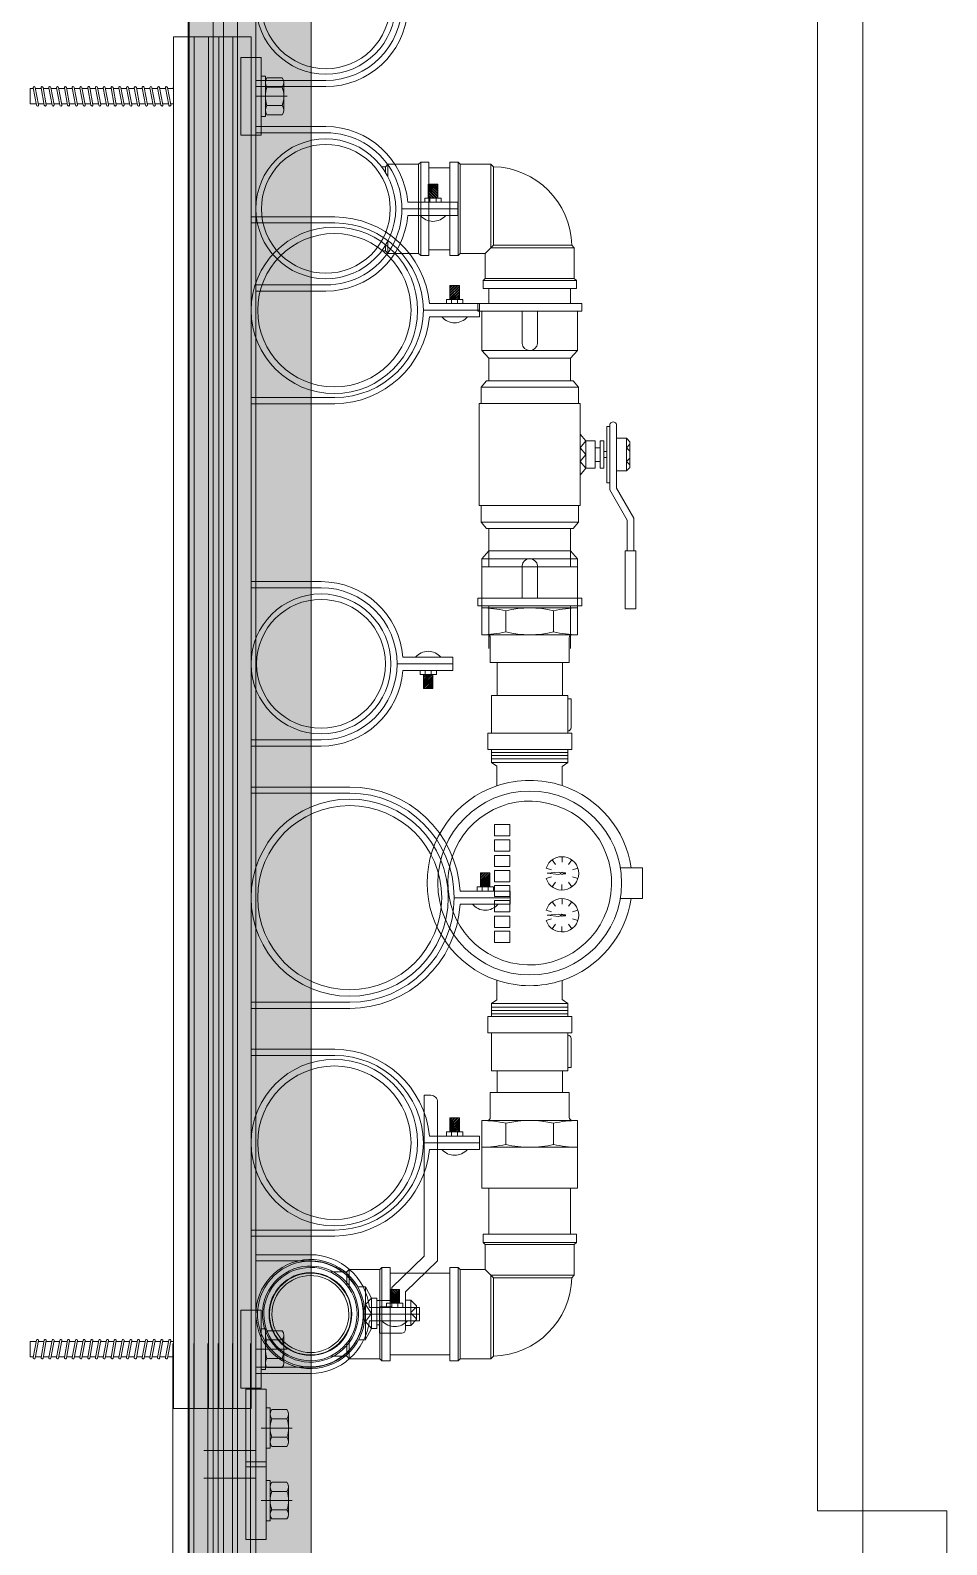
# Model space of a CAD drawing. Extents: x -14.2 to 52.3, y 3.7 to 90.9.
# Drawn here: x 11.665 to 12.113, y 18.769 to 19.509 of the extents above; entities that cross this region are included whole.
import ezdxf

# ---------------------------------------------------------------- set-up
doc = ezdxf.new("R2010")
doc.units = 0
doc.layers.add('limpo_PINI-PSG-PE-0102-LAZ-R00$0$0-8', color=7, linetype='Continuous', lineweight=5, true_color=0x999999)
for name, color, linetype, lineweight in [('limpo_PINI-PSG-PE-0102-LAZ-R00$0$A-WALL', 1, 'Continuous', 5), ('limpo_PINI-PSG-PE-0102-LAZ-R00$0$ARQ', 235, 'Continuous', 5), ('limpo_PINI-PSG-PE-0102-LAZ-R00$0$FIXAÇÃO', 235, 'Continuous', 5), ('limpo_PINI-PSG-PE-0102-LAZ-R00$0$PNIN-HID-PL-0009-LAZ-R00_dwg', 8, 'Continuous', 5), ('limpo_PINI-PSG-PE-0102-LAZ-R00$0$S-BEAM', 12, 'Continuous', 5)]:
    doc.layers.add(name, color=color, linetype=linetype, lineweight=lineweight)
doc.layers.add('limpo_PINI-PSG-PE-0102-LAZ-R00$0$XR_ARQT', color=7, linetype='Continuous')
doc.layers.add('XR_ARQT', color=7, linetype='Continuous')

# ---------------------------------------------------------------- blocks, each defined once
blk = doc.blocks.new('limpo_PINI-PSG-PE-0102-LAZ-R00$0$LAZ GERAL - PNE_dwg-25011385-009 - PRE - PAV_ LAZER - GERAL')
at = {"layer": 'limpo_PINI-PSG-PE-0102-LAZ-R00$0$0-8'}
for p, q in [((-9.87277, -6.02936), (-9.87277, -5.21997)), ((-9.8678, -6.02936), (-9.8678, -5.21997)), ((-9.86086, -6.02936), (-9.86086, -5.21997)), ((-9.81774, -5.346), (-9.85194, -5.346)), ((-9.81774, -5.349), (-9.85194, -5.349)), ((-9.81774, -5.3686), (-9.85194, -5.3686)), ((-9.81774, -5.3716), (-9.85194, -5.3716)), ((-9.78854, -5.3882), (-9.79044, -5.3882)), ((-9.76734, -5.3888), (-9.75701, -5.3888)), ((-9.75301, -5.4316), (-9.75301, -5.386)), ((-9.75201, -5.4306), (-9.75201, -5.387)), ((-9.76762, -5.40353), (-9.76762, -5.39671)), ((-9.76303, -5.40166), (-9.76762, -5.39706)), ((-9.76303, -5.40034), (-9.76666, -5.39671)), ((-9.76303, -5.3999), (-9.76622, -5.39671)), ((-9.76303, -5.39902), (-9.76534, -5.39671)), ((-9.76303, -5.39858), (-9.7649, -5.39671)), ((-9.76303, -5.3977), (-9.76402, -5.39671)), ((-9.76303, -5.39726), (-9.76358, -5.39671)), ((-9.76303, -5.40254), (-9.76762, -5.39794)), ((-9.76303, -5.40298), (-9.76762, -5.39838)), ((-9.76336, -5.40353), (-9.76762, -5.39926)), ((-9.76468, -5.40353), (-9.76762, -5.40058)), ((-9.76512, -5.40353), (-9.76762, -5.40102)), ((-9.766, -5.40353), (-9.76762, -5.4019)), ((-9.76644, -5.40353), (-9.76762, -5.40234)), ((-9.76732, -5.40353), (-9.76762, -5.40322)), ((-9.76681, -5.40556), (-9.76681, -5.40353)), ((-9.78054, -5.4088), (-9.75322, -5.4088)), ((-9.77155, -5.41204), (-9.7591, -5.41204)), ((-9.78734, -5.4306), (-9.78855, -5.42939)), ((-9.76734, -5.4288), (-9.75701, -5.4288)), ((-9.69621, -5.4428), (-9.69621, -5.4278)), ((-9.81774, -5.446), (-9.85194, -5.446)), ((-9.81774, -5.449), (-9.85194, -5.449)), ((-9.73801, -5.4478), (-9.73801, -5.45501)), ((-9.69801, -5.4478), (-9.69801, -5.45501)), ((-9.72178, -5.45877), (-9.72178, -5.47461)), ((-9.71424, -5.45877), (-9.71424, -5.47461)), ((-9.6934, -5.53844), (-9.6934, -5.51947)), ((-9.67555, -5.52096), (-9.67073, -5.52096)), ((-9.68597, -5.52562), (-9.6836, -5.52562)), ((-9.68174, -5.52749), (-9.68025, -5.52749)), ((-9.68174, -5.53041), (-9.68025, -5.53041)), ((-9.68597, -5.53228), (-9.6836, -5.53228)), ((-9.73801, -5.5839), (-9.73801, -5.56773)), ((-9.69801, -5.5839), (-9.69801, -5.56773)), ((-9.72178, -5.59914), (-9.72178, -5.5833)), ((-9.71424, -5.59914), (-9.71424, -5.5833)), ((-9.73801, -5.60289), (-9.73801, -5.62367)), ((-9.69801, -5.60289), (-9.69801, -5.62367)), ((-9.7297, -5.61565), (-9.7297, -5.60528)), ((-9.70632, -5.61565), (-9.70632, -5.60528)), ((-9.73401, -5.63063), (-9.73401, -5.64665)), ((-9.70201, -5.63063), (-9.70201, -5.64665)), ((-9.69934, -5.67453), (-9.73668, -5.67453)), ((-9.69934, -5.67611), (-9.73668, -5.67611)), ((-9.69934, -5.67769), (-9.73668, -5.67769)), ((-9.73668, -5.67948), (-9.69934, -5.67948)), ((-9.70701, -5.72706), (-9.70541, -5.72928)), ((-9.70222, -5.72551), (-9.70222, -5.72825)), ((-9.69743, -5.72708), (-9.69904, -5.72929)), ((-9.70999, -5.73618), (-9.70739, -5.73533)), ((-9.70998, -5.73114), (-9.70738, -5.73198)), ((-9.70703, -5.74026), (-9.70542, -5.73804)), ((-9.70065, -5.73345), (-9.70178, -5.73345)), ((-9.70065, -5.73387), (-9.70178, -5.73387)), ((-9.69744, -5.74027), (-9.69905, -5.73805)), ((-9.69448, -5.73619), (-9.69708, -5.73535)), ((-9.69447, -5.73116), (-9.69707, -5.732)), ((-9.70224, -5.74182), (-9.70224, -5.73908)), ((-9.70998, -5.75165), (-9.70738, -5.7525)), ((-9.70701, -5.74758), (-9.70541, -5.74979)), ((-9.70222, -5.74603), (-9.70222, -5.74876)), ((-9.69743, -5.74759), (-9.69904, -5.7498)), ((-9.69447, -5.75167), (-9.69707, -5.75251)), ((-9.70999, -5.75669), (-9.70739, -5.75585)), ((-9.70703, -5.76077), (-9.70542, -5.75856)), ((-9.70224, -5.76233), (-9.70224, -5.7596)), ((-9.70065, -5.75397), (-9.70178, -5.75397)), ((-9.70065, -5.75438), (-9.70178, -5.75438)), ((-9.69744, -5.76078), (-9.69905, -5.75857)), ((-9.69448, -5.75671), (-9.69708, -5.75586)), ((-9.69934, -5.79734), (-9.73668, -5.79734)), ((-9.69934, -5.79913), (-9.73668, -5.79913)), ((-9.69934, -5.80071), (-9.73668, -5.80071)), ((-9.69934, -5.80229), (-9.73668, -5.80229)), ((-9.73401, -5.84089), (-9.73401, -5.83017)), ((-9.70201, -5.84089), (-9.70201, -5.83017)), ((-9.7297, -5.85586), (-9.7297, -5.86624)), ((-9.70632, -5.85586), (-9.70632, -5.86624)), ((-9.73801, -5.88762), (-9.73801, -5.91015)), ((-9.69801, -5.88762), (-9.69801, -5.91015)), ((-9.69621, -5.91515), (-9.69621, -5.93015)), ((-9.82527, -5.92013), (-9.85194, -5.92013)), ((-9.82527, -5.92313), (-9.85194, -5.92313)), ((-9.80749, -5.92856), (-9.80749, -5.93489)), ((-9.79127, -5.97095), (-9.79127, -5.92735)), ((-9.79027, -5.97195), (-9.79027, -5.92635)), ((-9.78627, -5.92915), (-9.75701, -5.92915)), ((-9.75301, -5.92635), (-9.75301, -5.97195)), ((-9.75201, -5.92735), (-9.75201, -5.97095)), ((-9.80222, -5.93575), (-9.79838, -5.93575)), ((-9.78175, -5.94201), (-9.78634, -5.93741)), ((-9.78175, -5.94069), (-9.78537, -5.93706)), ((-9.78175, -5.94025), (-9.78493, -5.93706)), ((-9.78175, -5.93937), (-9.78405, -5.93706)), ((-9.78175, -5.93893), (-9.78361, -5.93706)), ((-9.78175, -5.93805), (-9.78273, -5.93706)), ((-9.78175, -5.93761), (-9.78229, -5.93706)), ((-9.79274, -5.95621), (-9.79274, -5.94131)), ((-9.79274, -5.94256), (-9.78542, -5.94256)), ((-9.78175, -5.94289), (-9.78634, -5.93829)), ((-9.78175, -5.94333), (-9.78634, -5.93873)), ((-9.78208, -5.94388), (-9.78634, -5.93961)), ((-9.7834, -5.94388), (-9.78634, -5.94093)), ((-9.78384, -5.94388), (-9.78634, -5.94137)), ((-9.78472, -5.94388), (-9.78634, -5.94225)), ((-9.78516, -5.94388), (-9.78634, -5.94269)), ((-9.78604, -5.94388), (-9.78634, -5.94357)), ((-9.78552, -5.94591), (-9.78552, -5.94388)), ((-9.77622, -5.94232), (-9.77622, -5.95466)), ((-9.79926, -5.94915), (-9.77194, -5.94915)), ((-9.79027, -5.95239), (-9.77782, -5.95239)), ((-9.77622, -5.94838), (-9.77341, -5.94557)), ((-9.77622, -5.94863), (-9.77341, -5.95144)), ((-9.79274, -5.95446), (-9.79149, -5.95446)), ((-9.80749, -5.96974), (-9.80749, -5.96341)), ((-9.80178, -5.96177), (-9.79838, -5.96177)), ((-9.78627, -5.96915), (-9.75701, -5.96915)), ((-9.82527, -5.97517), (-9.85194, -5.97517)), ((-9.82527, -5.97817), (-9.85194, -5.97817)), ((-9.87277, -6.82523), (-9.87277, -6.01584)), ((-9.8678, -6.82523), (-9.8678, -6.01584)), ((-9.86086, -6.82523), (-9.86086, -6.01584))]:
    blk.add_line(p, q, dxfattribs=at)
at = {"layer": 'limpo_PINI-PSG-PE-0102-LAZ-R00$0$0-8', "flags": 128}
for points in [[(-9.87745, -5.21997), (-9.85194, -5.21997), (-9.85194, -6.02936), (-9.87746, -6.02936)], [(-9.78734, -5.387), (-9.78855, -5.38821), (-9.78855, -5.39097)], [(-9.77134, -5.4316), (-9.77234, -5.4306), (-9.77234, -5.387), (-9.78734, -5.387), (-9.78734, -5.39313)], [(-9.77134, -5.386), (-9.76734, -5.386), (-9.76734, -5.4316), (-9.77134, -5.4316), (-9.77134, -5.386), (-9.77234, -5.387)], [(-9.7358, -5.42659), (-9.69743, -5.42659), (-9.69621, -5.4278), (-9.73701, -5.4278), (-9.73701, -5.387), (-9.75201, -5.387), (-9.75301, -5.386), (-9.75701, -5.386), (-9.75701, -5.4316), (-9.75301, -5.4316), (-9.75201, -5.4306), (-9.73981, -5.4306), (-9.73981, -5.4428), (-9.74081, -5.4438), (-9.74081, -5.4478), (-9.69521, -5.4478), (-9.69521, -5.4438)], [(-9.73701, -5.387), (-9.7358, -5.38821), (-9.7358, -5.42659), (-9.73981, -5.4306)], [(-9.76303, -5.40122), (-9.76754, -5.39671), (-9.76303, -5.39671), (-9.76303, -5.40353)], [(-9.76134, -5.40556), (-9.76134, -5.40353), (-9.76932, -5.40353), (-9.76932, -5.40556)], [(-9.76385, -5.40556), (-9.7638, -5.40353), (-9.76762, -5.3997)], [(-9.77767, -5.41204), (-9.75322, -5.41204), (-9.75322, -5.40556), (-9.77767, -5.40556)], [(-9.79044, -5.4294), (-9.78855, -5.42939), (-9.78855, -5.42663)], [(-9.77234, -5.4306), (-9.78734, -5.4306), (-9.78734, -5.42447)], [(-9.74081, -5.4438), (-9.69521, -5.4438), (-9.69621, -5.4428), (-9.73981, -5.4428)], [(-9.69801, -5.49281), (-9.69801, -5.48183), (-9.69458, -5.47808), (-9.69458, -5.45877), (-9.69256, -5.45877), (-9.69256, -5.45501), (-9.71801, -5.45501), (-9.74347, -5.45501), (-9.74347, -5.45877), (-9.74145, -5.45877), (-9.74145, -5.47808), (-9.73801, -5.48183), (-9.73801, -5.49281), (-9.71801, -5.49281), (-9.69801, -5.49281)], [(-9.74145, -5.45877), (-9.71801, -5.45877), (-9.69458, -5.45877)], [(-9.74145, -5.47808), (-9.71801, -5.47808), (-9.69458, -5.47808)], [(-9.73801, -5.48183), (-9.71801, -5.48183), (-9.69801, -5.48183)], [(-9.69421, -5.49592), (-9.69421, -5.50401), (-9.74182, -5.50401), (-9.74182, -5.49592), (-9.73921, -5.49281), (-9.69682, -5.49281), (-9.69421, -5.49592), (-9.74182, -5.49592)], [(-9.74182, -5.55389), (-9.74279, -5.55389), (-9.74279, -5.50401), (-9.74182, -5.50401)], [(-9.69421, -5.50401), (-9.6934, -5.50401), (-9.6934, -5.55389), (-9.69421, -5.55389)], [(-9.67913, -5.51517), (-9.68025, -5.51517), (-9.68025, -5.52895), (-9.68025, -5.54273), (-9.67913, -5.54273)], [(-9.67041, -5.57599), (-9.67041, -5.56095), (-9.67889, -5.54625), (-9.67889, -5.51466)], [(-9.66706, -5.57599), (-9.66706, -5.56005), (-9.67555, -5.54535), (-9.67555, -5.51466)], [(-9.6934, -5.51898), (-9.69061, -5.5223), (-9.68597, -5.5223), (-9.68597, -5.5356), (-9.69061, -5.5356), (-9.6934, -5.53893)], [(-9.67555, -5.53695), (-9.67073, -5.53695), (-9.66906, -5.53527), (-9.66906, -5.52264), (-9.67073, -5.52096), (-9.67073, -5.52895), (-9.67073, -5.53695)], [(-9.66906, -5.52391), (-9.67073, -5.52559), (-9.66906, -5.52727)], [(-9.66906, -5.53063), (-9.67073, -5.53231), (-9.66906, -5.53399)], [(-9.74182, -5.56198), (-9.74182, -5.55389), (-9.69421, -5.55389), (-9.69421, -5.56198), (-9.74182, -5.56198), (-9.73921, -5.56509), (-9.69682, -5.56509), (-9.69421, -5.56198)], [(-9.74145, -5.57983), (-9.71801, -5.57983), (-9.69458, -5.57983)], [(-9.73801, -5.57607), (-9.71801, -5.57607), (-9.69801, -5.57607)], [(-9.69464, -5.61703), (-9.69464, -5.6039), (-9.69464, -5.5839), (-9.74139, -5.5839), (-9.74139, -5.6039), (-9.69464, -5.6039)], [(-9.74145, -5.59914), (-9.71801, -5.59914), (-9.69458, -5.59914)], [(-9.74139, -5.6039), (-9.74139, -5.61703), (-9.73831, -5.61703)], [(-9.73931, -5.61703), (-9.69464, -5.61703), (-9.69721, -5.61703)], [(-9.73731, -5.61853), (-9.73731, -5.63063), (-9.69871, -5.63063), (-9.69871, -5.61853)], [(-9.73671, -5.66516), (-9.73671, -5.64665), (-9.69931, -5.64665), (-9.69931, -5.66516)], [(-9.69771, -5.66245), (-9.69771, -5.64831), (-9.69931, -5.64831), (-9.69931, -5.66405)], [(-9.73411, -5.69087), (-9.73411, -5.68131), (-9.73668, -5.67948), (-9.73668, -5.67316), (-9.69934, -5.67316), (-9.69934, -5.67948), (-9.70211, -5.68145), (-9.70211, -5.6908)], [(-9.7278, -5.71533), (-9.73522, -5.71533), (-9.73522, -5.70986), (-9.7278, -5.70986), (-9.7278, -5.71533)], [(-9.70268, -5.73387), (-9.70319, -5.73387), (-9.70382, -5.73429), (-9.70943, -5.73361), (-9.70376, -5.73304), (-9.70316, -5.73345), (-9.70268, -5.73345)], [(-9.67369, -5.73092), (-9.6628, -5.73092), (-9.6628, -5.7459), (-9.67369, -5.7459)], [(-9.7278, -5.76007), (-9.73522, -5.76007), (-9.73522, -5.7546), (-9.7278, -5.7546), (-9.7278, -5.76007)], [(-9.70268, -5.75397), (-9.70316, -5.75397), (-9.70376, -5.75355), (-9.70943, -5.75412), (-9.70382, -5.7548), (-9.70319, -5.75438), (-9.70268, -5.75438)], [(-9.70211, -5.78602), (-9.70211, -5.79538), (-9.69934, -5.79734), (-9.69934, -5.80366), (-9.73668, -5.80366), (-9.73668, -5.79734), (-9.73411, -5.79552), (-9.73411, -5.78595)], [(-9.73858, -5.80366), (-9.69744, -5.80366), (-9.69744, -5.81166), (-9.73858, -5.81166), (-9.73858, -5.80366)], [(-9.73671, -5.81166), (-9.73671, -5.83017), (-9.69931, -5.83017), (-9.69931, -5.81166)], [(-9.69771, -5.81437), (-9.69771, -5.82852), (-9.69931, -5.82852), (-9.69931, -5.81277)], [(-9.73731, -5.85298), (-9.73731, -5.84089), (-9.69871, -5.84089), (-9.69871, -5.85298)], [(-9.78054, -5.95847), (-9.79149, -5.95847), (-9.79149, -5.94562), (-9.78542, -5.94562), (-9.78542, -5.93611), (-9.76967, -5.92081), (-9.76967, -5.84219), (-9.76638, -5.84219)], [(-9.7631, -5.84548), (-9.7631, -5.92304), (-9.77883, -5.93832), (-9.77883, -5.95675)], [(-9.69464, -5.85448), (-9.69464, -5.86762), (-9.69464, -5.88762), (-9.74139, -5.88762), (-9.74139, -5.86762), (-9.69464, -5.86762)], [(-9.74139, -5.86762), (-9.74139, -5.85448), (-9.73831, -5.85448)], [(-9.73931, -5.85448), (-9.69464, -5.85448), (-9.69721, -5.85448)], [(-9.7358, -5.93136), (-9.69743, -5.93136), (-9.69621, -5.93015), (-9.73701, -5.93015), (-9.73701, -5.97095), (-9.75201, -5.97095), (-9.75301, -5.97195), (-9.75701, -5.97195), (-9.75701, -5.92635), (-9.75301, -5.92635), (-9.75201, -5.92735), (-9.73981, -5.92735), (-9.73981, -5.91515), (-9.74081, -5.91415), (-9.74081, -5.91015), (-9.69521, -5.91015), (-9.69521, -5.91415)], [(-9.74081, -5.91415), (-9.69521, -5.91415), (-9.69621, -5.91515), (-9.73981, -5.91515)], [(-9.8155, -5.92855), (-9.80747, -5.92855), (-9.80627, -5.92735)], [(-9.80627, -5.97095), (-9.79127, -5.97095), (-9.79027, -5.97195), (-9.78627, -5.97195), (-9.78627, -5.92635), (-9.79027, -5.92635), (-9.79127, -5.92735), (-9.80627, -5.92735), (-9.80627, -5.93655)], [(-9.73701, -5.97095), (-9.7358, -5.96974), (-9.7358, -5.93136), (-9.73981, -5.92735)], [(-9.78175, -5.94157), (-9.78625, -5.93706), (-9.78634, -5.94388)], [(-9.78175, -5.94388), (-9.78175, -5.93706), (-9.78634, -5.93706)], [(-9.78005, -5.94591), (-9.78005, -5.94388), (-9.78804, -5.94388), (-9.78804, -5.94591)], [(-9.78257, -5.94591), (-9.78252, -5.94388), (-9.78634, -5.94005)], [(-9.77883, -5.95466), (-9.77622, -5.95466), (-9.77341, -5.95185), (-9.77341, -5.94513), (-9.77622, -5.94232), (-9.77883, -5.94232)], [(-9.79644, -5.95239), (-9.77194, -5.95239), (-9.77194, -5.94591), (-9.79644, -5.94591)], [(-9.8155, -5.96975), (-9.80747, -5.96975), (-9.80627, -5.97095), (-9.80627, -5.96175)], [(-9.84694, -6.01477), (-9.84496, -6.01477), (-9.84496, -5.99497), (-9.84694, -5.99497), (-9.84694, -6.01477), (-9.84496, -6.01477), (-9.84496, -5.99497), (-9.84694, -5.99497), (-9.84694, -6.01477)], [(-9.87746, -6.01584), (-9.85194, -6.01584), (-9.85194, -6.82523), (-9.87746, -6.82523)], [(-9.84694, -6.03043), (-9.84496, -6.03043), (-9.84496, -6.05023), (-9.84694, -6.05023), (-9.84694, -6.03043), (-9.84496, -6.03043), (-9.84496, -6.05023), (-9.84694, -6.05023), (-9.84694, -6.03043)]]:
    blk.add_lwpolyline(points, dxfattribs=at)
for points in [[(-9.69061, -5.52895), (-9.6934, -5.53228), (-9.69061, -5.5356), (-9.69061, -5.5223), (-9.6934, -5.52563)], [(-9.68174, -5.52895), (-9.68174, -5.52226), (-9.6836, -5.52226), (-9.6836, -5.52895), (-9.6836, -5.53564), (-9.68174, -5.53564)], [(-9.69801, -5.56509), (-9.69801, -5.57607), (-9.69458, -5.57983), (-9.69458, -5.59914), (-9.69256, -5.59914), (-9.69256, -5.60289), (-9.71801, -5.60289), (-9.74347, -5.60289), (-9.74347, -5.59914), (-9.74145, -5.59914), (-9.74145, -5.57983), (-9.73801, -5.57607), (-9.73801, -5.56509), (-9.71801, -5.56509)], [(-9.66613, -5.60434), (-9.67135, -5.60434), (-9.67135, -5.57599), (-9.66613, -5.57599)], [(-9.73858, -5.67316), (-9.69744, -5.67316), (-9.69744, -5.66516), (-9.73858, -5.66516)], [(-9.7278, -5.72275), (-9.73522, -5.72275), (-9.73522, -5.71728), (-9.7278, -5.71728)], [(-9.7278, -5.73037), (-9.73522, -5.73037), (-9.73522, -5.7249), (-9.7278, -5.7249)], [(-9.7278, -5.7378), (-9.73522, -5.7378), (-9.73522, -5.73233), (-9.7278, -5.73233)], [(-9.7278, -5.74503), (-9.73522, -5.74503), (-9.73522, -5.73956), (-9.7278, -5.73956)], [(-9.7278, -5.75245), (-9.73522, -5.75245), (-9.73522, -5.74698), (-9.7278, -5.74698)], [(-9.7278, -5.76749), (-9.73522, -5.76749), (-9.73522, -5.76202), (-9.7278, -5.76202)], [(-9.79533, -5.94131), (-9.79838, -5.93579), (-9.79838, -5.96162), (-9.79533, -5.95621), (-9.79838, -5.95283), (-9.79533, -5.9489), (-9.79838, -5.94442), (-9.79533, -5.94131), (-9.79274, -5.94131), (-9.79274, -5.95621), (-9.79533, -5.95621)], [(-9.84694, -6.02387), (-9.85694, -6.02387), (-9.85694, -5.98587), (-9.84694, -5.98587)], [(-9.84419, -5.99587), (-9.83673, -5.99587)], [(-9.84419, -6.00037), (-9.83673, -6.00037)], [(-9.83596, -5.99812), (-9.83596, -6.01162)], [(-9.83424, -6.00487), (-9.84931, -6.00487)], [(-9.84419, -6.00937), (-9.83673, -6.00937)], [(-9.84419, -6.01387), (-9.83673, -6.01387)], [(-9.84694, -6.02133), (-9.85694, -6.02133), (-9.85694, -6.05933), (-9.84694, -6.05933)], [(-9.84419, -6.03133), (-9.83673, -6.03133)], [(-9.83596, -6.04708), (-9.83596, -6.03358)], [(-9.83424, -6.04033), (-9.84931, -6.04033)], [(-9.84419, -6.03583), (-9.83673, -6.03583)], [(-9.84419, -6.04483), (-9.83673, -6.04483)], [(-9.84419, -6.04933), (-9.83673, -6.04933)]]:
    blk.add_lwpolyline(points, close=True, dxfattribs=at)
at = {"layer": 'limpo_PINI-PSG-PE-0102-LAZ-R00$0$0-8'}
blk.add_circle((-9.71801, -5.73841), 0.04495, dxfattribs=at)
for centre, radius, start, end in [((-9.71801, -5.58361), 0.00378, 90, 175.25038), ((-9.8413, -6.04708), 0.00366, 142.12114, 217.8789), ((-9.8413, -6.04708), 0.00366, 142.12114, 217.8789)]:
    blk.add_arc(centre, radius, start, end, dxfattribs=at)
for centre, major_axis, ratio, start_param, end_param in [((-9.81774, -5.3088), (-0.01424, 0.03437), 1, 2.748893, 5.890485), ((-9.81774, -5.3088), (0.0402, 0), 1, 4.712389, 6.202434), ((-9.81774, -5.4088), (-0.00804, 0.03939), 1, 4.591886, 6.081931), ((-9.81774, -5.4088), (0.0372, 0), 1, 4.712389, 7.853982), ((-9.73681, -5.4276), (0.03823, 0.00954), 1, 6.064218, 7.583586), ((-9.81774, -5.4088), (0.0402, 0), 1, 4.712389, 6.202434), ((-9.76533, -5.40678), (-0.00739, 0.00343), 1, 1.13619, 2.874608), ((-9.71801, -5.4743), (0.00045, 0.00375), 0.999999, 1.773122, 3.261022), ((-9.71801, -5.4743), (-0.00145, 0.00349), 0.999999, 2.748895, 4.236795), ((-9.67722, -5.51466), (0.00167, 0), 0.999998, 0, 3.141593), ((-9.71801, -5.58361), (-0.00192, 0.00326), 0.999999, 4.26244, 5.75034), ((-9.74243, -5.66293), (-0.01655, 0.05668), 1, 5.781813, 5.981466), ((-9.71801, -5.65408), (0.03392, 0.03699), 1, 0.507005, 0.977078), ((-9.69359, -5.66293), (-0.05475, 0.02211), 1, 5.113932, 5.313584), ((-9.74243, -5.558), (-0.05758, 0.01306), 1, 1.81147, 2.011122), ((-9.73881, -5.61853), (0.00079, 0.00128), 0.999998, 5.265962, 6.836759), ((-9.71801, -5.56684), (-0.03108, 0.0394), 1, 2.238675, 2.708748), ((-9.69359, -5.558), (-0.05565, 0.01972), 1, 1.69395, 1.893603), ((-9.69721, -5.61853), (-0.00106, 0.00106), 0.999998, 5.497787, 7.068583), ((-9.69931, -5.66245), (-0.00061, 0.00148), 0.999997, 2.748894, 4.31969), ((-9.71801, -5.73841), (-0.04079, 0.02925), 1, 5.661042, 8.149578), ((-9.71801, -5.73841), (-0.01152, 0.04885), 1, 5.729314, 6.378193), ((-9.71801, -5.73841), (-0.00376, 0.05005), 1, 4.787286, 5.885938), ((-9.70223, -5.73367), (0.00805, 0.00127), 1, 3.298114, 8.952981), ((-9.70065, -5.73366), (0, 0.000208), 0.999989, 3.141593, 6.283191), ((-9.70223, -5.75418), (-0.00426, 0.00695), 1, 1.334615, 6.989481), ((-9.71801, -5.73841), (0.01919, 0.04638), 1, 3.856341, 4.954993), ((-9.70065, -5.75418), (-0.000048, 0.000203), 0.999988, 2.909771, 6.051353), ((-9.71801, -5.73841), (0.04079, 0.02925), 1, 3.763731, 4.41261), ((-9.69931, -5.81437), (-0.00153, 0.00046), 0.999997, 3.435595, 5.006391), ((-9.76638, -5.84548), (-0.00324, 0.00053), 0.999999, 3.302465, 4.873262), ((-9.74243, -5.91352), (0.0586, 0.00725), 1, 1.230299, 1.429952), ((-9.73881, -5.85298), (0.00106, 0.00106), 0.999998, 3.926987, 5.497783), ((-9.71801, -5.90467), (0.01718, 0.04716), 1, 0.114309, 0.584382), ((-9.69359, -5.91352), (0.02211, 0.05475), 1, 0.401544, 0.601197), ((-9.69721, -5.85298), (-0.00128, 0.00079), 0.999998, 0.553576, 2.124372), ((-9.74243, -5.80858), (-0.02832, 0.05181), 1, 2.659042, 2.858694), ((-9.71801, -5.81743), (0.01379, 0.04825), 1, 3.184951, 3.655024), ((-9.69359, -5.80858), (-0.01655, 0.05668), 1, 2.64022, 2.839873), ((-9.82527, -5.94915), (-0.02857, 0.00508), 1, 3.42941, 4.88822), ((-9.82527, -5.94915), (0, 0.02602), 1, 3.141593, 6.283185), ((-9.73681, -5.93035), (0.03881, 0.00681), 1, 4.564372, 6.08374), ((-9.82527, -5.94915), (-0.00841, 0.02777), 1, 2.847591, 4.306401), ((-9.78405, -5.94713), (0.00034, 0.00814), 1, 2.314292, 4.05271), ((-9.78054, -5.95675), (0.00171, 0), 0.999998, 4.712389, 6.283185), ((-9.8413, -5.99812), (-0.00161, 0.00329), 1, 0.454844, 1.777066), ((-9.8413, -5.99812), (-0.00161, 0.00329), 1, 0.454844, 1.777066), ((-9.83963, -5.99812), (0.00243, 0.00275), 1, 4.774536, 6.096758), ((-9.83963, -5.99812), (0.00243, 0.00275), 1, 4.774536, 6.096758), ((-9.83146, -6.00487), (0.01317, 0.00298), 1, 2.578973, 3.258647), ((-9.83146, -6.00487), (0.01317, 0.00298), 1, 2.578973, 3.258647), ((-9.84946, -6.00487), (-0.00298, 0.01317), 1, 4.149771, 4.829445), ((-9.84946, -6.00487), (-0.00298, 0.01317), 1, 4.149771, 4.829445), ((-9.8413, -6.01162), (-0.00161, 0.00329), 0.999999, 0.454843, 1.777065), ((-9.8413, -6.01162), (-0.00161, 0.00329), 0.999999, 0.454843, 1.777065), ((-9.83963, -6.01162), (-0.00232, 0.00283), 0.999999, 3.36461, 4.686832), ((-9.83963, -6.01162), (-0.00232, 0.00283), 0.999999, 3.36461, 4.686832), ((-9.8413, -6.03358), (-0.00081, 0.00357), 0.999999, 0.68667, 2.008892), ((-9.8413, -6.03358), (-0.00081, 0.00357), 0.999999, 0.68667, 2.008892), ((-9.83963, -6.03358), (0.00283, 0.00232), 0.999999, 4.935409, 6.257631), ((-9.83963, -6.03358), (0.00283, 0.00232), 0.999999, 4.935409, 6.257631), ((-9.83146, -6.04033), (-0.01065, 0.00829), 1, 0.321479, 1.001153), ((-9.83146, -6.04033), (-0.01065, 0.00829), 1, 0.321479, 1.001153), ((-9.84946, -6.04033), (-0.00084, 0.01347), 1, 4.310647, 4.990321), ((-9.84946, -6.04033), (-0.00084, 0.01347), 1, 4.310647, 4.990321), ((-9.83963, -6.04708), (-0.00023, 0.00366), 0.999999, 3.989134, 5.311357), ((-9.83963, -6.04708), (-0.00023, 0.00366), 0.999999, 3.989134, 5.311357)]:
    blk.add_ellipse(centre, major_axis=major_axis, ratio=ratio, start_param=start_param, end_param=end_param, dxfattribs=at)
for centre, major_axis, ratio in [((-9.81774, -5.3088), (-0.0291, 0.01205), 1), ((-9.81774, -5.3088), (0.0342, 0), 1), ((-9.81774, -5.4088), (0.02227, 0.02227), 1), ((-9.81774, -5.4088), (0, 0.0342), 1), ((-9.71801, -5.73841), (0.0092, 0.03896), 1), ((-9.70223, -5.73367), (0, 0.000497), 0.999998), ((-9.70223, -5.75418), (0.000291, 0.000403), 0.999993), ((-9.82527, -5.94915), (-0.00613, 0.02595), 1), ((-9.82527, -5.94915), (-0.00414, 0.02554), 1), ((-9.82527, -5.94915), (-0.01906, 0.01373), 1), ((-9.82527, -5.94915), (-0.02106, 0.00873), 1), ((-9.82527, -5.94915), (-0.01946, 0.0046), 1), ((-9.82527, -5.94915), (-0.01737, 0.00719), 1), ((-9.82527, -5.94915), (0, 0.02023), 1)]:
    blk.add_ellipse(centre, major_axis=major_axis, ratio=ratio, dxfattribs=at)
blk = doc.blocks.new('limpo_PINI-PSG-PE-0102-LAZ-R00$0$PINI-EST-PE-1101-TQR-R20_rvt-1-5PPE_008_LAZER__P_A_0_09_')
at = {"layer": 'limpo_PINI-PSG-PE-0102-LAZ-R00$0$S-BEAM'}
blk.add_hatch(color=50, dxfattribs=at).paths.add_polyline_path([(3399.99, -6490.4), (3399.99, -4455), (3339.99, -4455), (3339.99, -6490.4), (3354.99, -6490.4)])
at = {"layer": 'limpo_PINI-PSG-PE-0102-LAZ-R00$0$S-BEAM', "color": 55, "lineweight": 18}
blk.add_line((3399.99, -6490.4), (3399.99, -4455), dxfattribs=at)
blk = doc.blocks.new('limpo_PINI-PSG-PE-0102-LAZ-R00$0$PNIN-HID-PL-0009-LAZ-R00_dwg-3604853-5PPE_008_LAZER__P_A_0_09_')
at = {"color": 9, "lineweight": 5}
for centre, radius in [((21446.28, 13597.73), 40.71), ((21446.28, 13597.73), 37.5), ((21439.75, 13424.86), 34.2), ((21439.75, 13424.86), 31.5), ((21453.77, 13310.55), 48.21), ((21453.77, 13310.55), 45), ((21446.28, 13190.76), 40.71), ((21446.28, 13190.76), 37.5)]:
    blk.add_circle(centre, radius, dxfattribs=at)
at = {"layer": 'limpo_PINI-PSG-PE-0102-LAZ-R00$0$ARQ', "color": 9, "flags": 128}
blk.add_lwpolyline([(21682.57, 13927.11), (21704.73, 13927.11), (21704.73, 13010.85), (21682.57, 13010.85)], close=True, dxfattribs=at)
blk.add_lwpolyline([(21704.73, 12195.17), (21367.23, 12195.17), (21367.23, 12164.87), (21745.76, 12164.87), (21745.76, 13010.77), (21704.73, 13010.77), (21704.73, 12164.87)], dxfattribs=at)
at = {"layer": 'limpo_PINI-PSG-PE-0102-LAZ-R00$0$FIXAÇÃO', "color": 9}
for p, q in [((21377.79, 13731.34), (21377.79, 13060.83)), ((21384.73, 13731.34), (21384.73, 13060.83)), ((21389.71, 13731.34), (21389.71, 13060.83)), ((21396.64, 13731.34), (21396.64, 13060.83)), ((21298.9, 13706.09), (21299.02, 13706.7)), ((21299.02, 13706.49), (21300.62, 13697.97)), ((21300.01, 13706.7), (21301.61, 13698.18)), ((21300.13, 13706.09), (21302.89, 13706.09)), ((21302.7, 13706.09), (21302.82, 13706.7)), ((21302.82, 13706.49), (21304.42, 13697.97)), ((21303.81, 13706.7), (21305.41, 13698.18)), ((21303.93, 13706.09), (21306.7, 13706.09)), ((21306.51, 13706.09), (21306.62, 13706.7)), ((21306.62, 13706.49), (21308.22, 13697.97)), ((21307.62, 13706.7), (21309.21, 13698.18)), ((21307.73, 13706.09), (21310.5, 13706.09)), ((21310.31, 13706.09), (21310.42, 13706.7)), ((21310.42, 13706.49), (21312.02, 13697.97)), ((21311.42, 13706.7), (21313.01, 13698.18)), ((21311.53, 13706.09), (21314.3, 13706.09)), ((21314.11, 13706.09), (21314.23, 13706.7)), ((21314.23, 13706.49), (21315.82, 13697.97)), ((21315.22, 13706.7), (21316.82, 13698.18)), ((21315.33, 13706.09), (21318.1, 13706.09)), ((21317.91, 13706.09), (21318.03, 13706.7)), ((21318.03, 13706.49), (21319.63, 13697.97)), ((21319.02, 13706.7), (21320.62, 13698.18)), ((21319.14, 13706.09), (21321.9, 13706.09)), ((21321.71, 13706.09), (21321.83, 13706.7)), ((21321.83, 13706.49), (21323.43, 13697.97)), ((21322.82, 13706.7), (21324.42, 13698.18)), ((21322.94, 13706.09), (21325.71, 13706.09)), ((21325.52, 13706.09), (21325.63, 13706.7)), ((21325.63, 13706.49), (21327.23, 13697.97)), ((21326.63, 13706.7), (21328.22, 13698.18)), ((21326.74, 13706.09), (21329.51, 13706.09)), ((21329.32, 13706.09), (21329.43, 13706.7)), ((21329.43, 13706.49), (21331.03, 13697.97)), ((21330.43, 13706.7), (21332.03, 13698.18)), ((21330.54, 13706.09), (21333.31, 13706.09)), ((21333.12, 13706.09), (21333.24, 13706.7)), ((21333.24, 13706.49), (21334.83, 13697.97)), ((21334.23, 13706.7), (21335.83, 13698.18)), ((21334.34, 13706.09), (21337.11, 13706.09)), ((21336.92, 13706.09), (21337.04, 13706.7)), ((21337.04, 13706.49), (21338.64, 13697.97)), ((21338.03, 13706.7), (21339.63, 13698.18)), ((21338.15, 13706.09), (21340.91, 13706.09)), ((21340.73, 13706.09), (21340.84, 13706.7)), ((21340.84, 13706.49), (21342.44, 13697.97)), ((21341.83, 13706.7), (21343.43, 13698.18)), ((21341.95, 13706.09), (21344.72, 13706.09)), ((21344.53, 13706.09), (21344.64, 13706.7)), ((21344.64, 13706.49), (21346.24, 13697.97)), ((21345.64, 13706.7), (21347.23, 13698.18)), ((21345.75, 13706.09), (21348.52, 13706.09)), ((21348.33, 13706.09), (21348.44, 13706.7)), ((21348.44, 13706.49), (21350.04, 13697.97)), ((21349.44, 13706.7), (21351.04, 13698.18)), ((21349.55, 13706.09), (21352.32, 13706.09)), ((21352.13, 13706.09), (21352.25, 13706.7)), ((21352.25, 13706.49), (21353.84, 13697.97)), ((21353.24, 13706.7), (21354.84, 13698.18)), ((21353.35, 13706.09), (21356.12, 13706.09)), ((21355.93, 13706.09), (21356.05, 13706.7)), ((21356.05, 13706.49), (21357.65, 13697.97)), ((21357.04, 13706.7), (21358.64, 13698.18)), ((21357.16, 13706.09), (21359.92, 13706.09)), ((21359.74, 13706.09), (21359.85, 13706.7)), ((21359.85, 13706.49), (21361.45, 13697.97)), ((21360.84, 13706.7), (21362.44, 13698.18)), ((21360.96, 13706.09), (21363.73, 13706.09)), ((21363.54, 13706.09), (21363.65, 13706.7)), ((21363.65, 13706.49), (21365.25, 13697.97)), ((21364.65, 13706.7), (21366.24, 13698.18)), ((21364.76, 13706.09), (21367.53, 13706.09)), ((21367.34, 13706.09), (21367.45, 13706.7)), ((21367.45, 13706.49), (21367.56, 13705.9)), ((21420.77, 13711.34), (21413.32, 13711.34)), ((21420.77, 13706.84), (21413.32, 13706.84)), ((21421.54, 13709.09), (21421.54, 13695.59)), ((21301.53, 13698.59), (21304.3, 13698.59)), ((21301.73, 13698.59), (21301.61, 13697.97)), ((21305.33, 13698.59), (21308.1, 13698.59)), ((21305.53, 13698.59), (21305.41, 13697.97)), ((21309.14, 13698.59), (21311.9, 13698.59)), ((21309.33, 13698.59), (21309.21, 13697.97)), ((21312.94, 13698.59), (21315.71, 13698.59)), ((21313.13, 13698.59), (21313.01, 13697.97)), ((21316.74, 13698.59), (21319.51, 13698.59)), ((21316.93, 13698.59), (21316.82, 13697.97)), ((21320.54, 13698.59), (21323.31, 13698.59)), ((21320.74, 13698.59), (21320.62, 13697.97)), ((21324.34, 13698.59), (21327.11, 13698.59)), ((21324.54, 13698.59), (21324.42, 13697.97)), ((21328.15, 13698.59), (21330.91, 13698.59)), ((21331.95, 13698.59), (21334.72, 13698.59)), ((21332.14, 13698.59), (21332.03, 13697.97)), ((21335.75, 13698.59), (21338.52, 13698.59)), ((21335.94, 13698.59), (21335.83, 13697.97)), ((21339.55, 13698.59), (21342.32, 13698.59)), ((21339.75, 13698.59), (21339.63, 13697.97)), ((21343.35, 13698.59), (21346.12, 13698.59)), ((21343.55, 13698.59), (21343.43, 13697.97)), ((21347.16, 13698.59), (21349.92, 13698.59)), ((21347.35, 13698.59), (21347.23, 13697.97)), ((21350.96, 13698.59), (21353.73, 13698.59)), ((21351.15, 13698.59), (21351.04, 13697.97)), ((21354.76, 13698.59), (21357.53, 13698.59)), ((21354.95, 13698.59), (21354.84, 13697.97)), ((21358.56, 13698.59), (21361.33, 13698.59)), ((21358.76, 13698.59), (21358.64, 13697.97)), ((21362.36, 13698.59), (21365.13, 13698.59)), ((21362.56, 13698.59), (21362.44, 13697.97)), ((21366.17, 13698.59), (21367.56, 13698.59)), ((21366.36, 13698.59), (21366.24, 13697.97)), ((21408.2, 13702.34), (21423.26, 13702.34)), ((21420.77, 13697.84), (21413.32, 13697.84)), ((21420.77, 13693.34), (21413.32, 13693.34)), ((21446.54, 13643.42), (21405.56, 13643.42)), ((21446.54, 13640.42), (21405.56, 13640.42)), ((21506.31, 13609.82), (21502.8, 13606.31)), ((21504.99, 13609.82), (21502.8, 13607.63)), ((21503.67, 13609.82), (21502.8, 13608.95)), ((21506.75, 13609.82), (21502.8, 13605.87)), ((21505.43, 13609.82), (21502.8, 13607.19)), ((21504.11, 13609.82), (21502.8, 13608.51)), ((21507.4, 13609.59), (21502.8, 13604.99)), ((21507.4, 13609.15), (21502.8, 13604.55)), ((21507.4, 13608.27), (21502.8, 13603.67)), ((21507.4, 13607.83), (21502.8, 13603.23)), ((21507.4, 13606.95), (21503.46, 13603.01)), ((21503.62, 13600.98), (21503.62, 13603.01)), ((21507.4, 13606.51), (21503.9, 13603.01)), ((21507.4, 13605.63), (21504.78, 13603.01)), ((21507.4, 13605.19), (21505.22, 13603.01)), ((21507.4, 13604.31), (21506.1, 13603.01)), ((21507.4, 13603.87), (21506.54, 13603.01)), ((21506.58, 13600.98), (21506.58, 13603.01)), ((21489.89, 13597.73), (21517.21, 13597.73)), ((21446.54, 13555.05), (21405.56, 13555.05)), ((21446.54, 13552.05), (21405.56, 13552.05)), ((21439.75, 13465.06), (21405.55, 13465.06)), ((21439.75, 13462.06), (21405.55, 13462.06)), ((21476.95, 13424.86), (21504.27, 13424.86)), ((21493.69, 13419.59), (21489.87, 13415.76)), ((21492.37, 13419.59), (21489.87, 13417.08)), ((21491.05, 13419.59), (21489.87, 13418.4)), ((21494.13, 13419.59), (21489.87, 13415.32)), ((21492.81, 13419.59), (21489.87, 13416.64)), ((21491.49, 13419.59), (21489.87, 13417.96)), ((21490.17, 13419.59), (21489.87, 13419.28)), ((21494.46, 13419.03), (21489.87, 13414.44)), ((21494.46, 13418.59), (21489.87, 13414)), ((21494.46, 13417.71), (21489.87, 13413.12)), ((21494.46, 13417.27), (21489.95, 13412.77)), ((21490.69, 13421.62), (21490.69, 13419.59)), ((21494.46, 13416.39), (21490.83, 13412.77)), ((21493.64, 13421.62), (21493.64, 13419.59)), ((21494.46, 13415.95), (21491.27, 13412.77)), ((21494.46, 13415.07), (21492.15, 13412.77)), ((21494.46, 13414.63), (21492.59, 13412.77)), ((21494.46, 13413.75), (21493.47, 13412.77)), ((21494.46, 13413.31), (21493.91, 13412.77)), ((21439.75, 13387.66), (21405.55, 13387.66)), ((21439.75, 13384.66), (21405.55, 13384.66)), ((21453.77, 13364.66), (21405.55, 13364.66)), ((21453.77, 13361.66), (21405.55, 13361.66)), ((21521.3, 13322.64), (21517.79, 13319.13)), ((21519.98, 13322.64), (21517.79, 13320.45)), ((21518.66, 13322.64), (21517.79, 13321.77)), ((21521.74, 13322.64), (21517.79, 13318.69)), ((21520.42, 13322.64), (21517.79, 13320.01)), ((21519.1, 13322.64), (21517.79, 13321.33)), ((21522.38, 13322.4), (21517.79, 13317.81)), ((21522.38, 13321.96), (21517.79, 13317.37)), ((21522.38, 13321.08), (21517.79, 13316.49)), ((21522.38, 13320.64), (21517.79, 13316.05)), ((21522.38, 13319.76), (21518.44, 13315.82)), ((21518.61, 13313.79), (21518.61, 13315.82)), ((21522.38, 13319.32), (21518.88, 13315.82)), ((21522.38, 13318.44), (21519.76, 13315.82)), ((21522.38, 13318), (21520.2, 13315.82)), ((21522.38, 13317.12), (21521.08, 13315.82)), ((21522.38, 13316.68), (21521.52, 13315.82)), ((21521.56, 13313.79), (21521.56, 13315.82)), ((21504.87, 13310.55), (21532.19, 13310.55)), ((21453.77, 13259.44), (21405.55, 13259.44)), ((21453.77, 13256.44), (21405.55, 13256.44)), ((21446.5, 13236.44), (21405.56, 13236.44)), ((21446.54, 13233.44), (21405.56, 13233.44)), ((21506.31, 13202.84), (21502.8, 13199.33)), ((21504.99, 13202.84), (21502.8, 13200.65)), ((21503.67, 13202.84), (21502.8, 13201.97)), ((21506.75, 13202.84), (21502.8, 13198.89)), ((21505.43, 13202.84), (21502.8, 13200.21)), ((21504.11, 13202.84), (21502.8, 13201.53)), ((21507.4, 13202.61), (21502.8, 13198.01)), ((21507.4, 13202.17), (21502.8, 13197.57)), ((21507.4, 13201.29), (21502.8, 13196.69)), ((21507.4, 13200.85), (21502.8, 13196.25)), ((21507.4, 13199.97), (21503.46, 13196.03)), ((21503.62, 13194), (21503.62, 13196.03)), ((21507.4, 13199.53), (21503.9, 13196.03)), ((21507.4, 13198.65), (21504.78, 13196.03)), ((21507.4, 13198.21), (21505.22, 13196.03)), ((21507.4, 13197.33), (21506.1, 13196.03)), ((21507.4, 13196.89), (21506.54, 13196.03)), ((21506.58, 13194), (21506.58, 13196.03)), ((21489.89, 13190.76), (21517.21, 13190.76)), ((21446.54, 13148.07), (21405.56, 13148.07)), ((21446.54, 13145.07), (21405.56, 13145.07)), ((21420.77, 13098.83), (21413.32, 13098.83)), ((21299.02, 13085.68), (21300.62, 13094.2)), ((21300.01, 13085.47), (21301.61, 13093.99)), ((21301.53, 13093.58), (21304.3, 13093.58)), ((21301.73, 13093.58), (21301.61, 13094.2)), ((21302.82, 13085.68), (21304.42, 13094.2)), ((21303.81, 13085.47), (21305.41, 13093.99)), ((21305.33, 13093.58), (21308.1, 13093.58)), ((21305.53, 13093.58), (21305.41, 13094.2)), ((21306.62, 13085.68), (21308.22, 13094.2)), ((21307.62, 13085.47), (21309.21, 13093.99)), ((21309.14, 13093.58), (21311.9, 13093.58)), ((21309.33, 13093.58), (21309.21, 13094.2)), ((21310.42, 13085.68), (21312.02, 13094.2)), ((21311.42, 13085.47), (21313.01, 13093.99)), ((21312.94, 13093.58), (21315.71, 13093.58)), ((21313.13, 13093.58), (21313.01, 13094.2)), ((21314.23, 13085.68), (21315.82, 13094.2)), ((21315.22, 13085.47), (21316.82, 13093.99)), ((21316.74, 13093.58), (21319.51, 13093.58)), ((21316.93, 13093.58), (21316.82, 13094.2)), ((21318.03, 13085.68), (21319.63, 13094.2)), ((21319.02, 13085.47), (21320.62, 13093.99)), ((21320.54, 13093.58), (21323.31, 13093.58)), ((21320.74, 13093.58), (21320.62, 13094.2)), ((21321.83, 13085.68), (21323.43, 13094.2)), ((21322.82, 13085.47), (21324.42, 13093.99)), ((21324.34, 13093.58), (21327.11, 13093.58)), ((21324.54, 13093.58), (21324.42, 13094.2)), ((21325.63, 13085.68), (21327.23, 13094.2)), ((21326.63, 13085.47), (21328.22, 13093.99)), ((21328.15, 13093.58), (21330.91, 13093.58)), ((21329.43, 13085.68), (21331.03, 13094.2)), ((21330.43, 13085.47), (21332.03, 13093.99)), ((21331.95, 13093.58), (21334.72, 13093.58)), ((21332.14, 13093.58), (21332.03, 13094.2)), ((21333.24, 13085.68), (21334.83, 13094.2)), ((21334.23, 13085.47), (21335.83, 13093.99)), ((21335.75, 13093.58), (21338.52, 13093.58)), ((21335.94, 13093.58), (21335.83, 13094.2)), ((21337.04, 13085.68), (21338.64, 13094.2)), ((21338.03, 13085.47), (21339.63, 13093.99)), ((21339.55, 13093.58), (21342.32, 13093.58)), ((21339.75, 13093.58), (21339.63, 13094.2)), ((21340.84, 13085.68), (21342.44, 13094.2)), ((21341.83, 13085.47), (21343.43, 13093.99)), ((21343.35, 13093.58), (21346.12, 13093.58)), ((21343.55, 13093.58), (21343.43, 13094.2)), ((21344.64, 13085.68), (21346.24, 13094.2)), ((21345.64, 13085.47), (21347.23, 13093.99)), ((21347.16, 13093.58), (21349.92, 13093.58)), ((21347.35, 13093.58), (21347.23, 13094.2)), ((21348.44, 13085.68), (21350.04, 13094.2)), ((21349.44, 13085.47), (21351.04, 13093.99)), ((21350.96, 13093.58), (21353.73, 13093.58)), ((21351.15, 13093.58), (21351.04, 13094.2)), ((21352.25, 13085.68), (21353.84, 13094.2)), ((21353.24, 13085.47), (21354.84, 13093.99)), ((21354.76, 13093.58), (21357.53, 13093.58)), ((21354.95, 13093.58), (21354.84, 13094.2)), ((21356.05, 13085.68), (21357.65, 13094.2)), ((21357.04, 13085.47), (21358.64, 13093.99)), ((21358.56, 13093.58), (21361.33, 13093.58)), ((21358.76, 13093.58), (21358.64, 13094.2)), ((21359.85, 13085.68), (21361.45, 13094.2)), ((21360.84, 13085.47), (21362.44, 13093.99)), ((21362.36, 13093.58), (21365.13, 13093.58)), ((21362.56, 13093.58), (21362.44, 13094.2)), ((21363.65, 13085.68), (21365.25, 13094.2)), ((21364.65, 13085.47), (21366.24, 13093.99)), ((21366.17, 13093.58), (21367.56, 13093.58)), ((21366.36, 13093.58), (21366.24, 13094.2)), ((21377.53, 13092.52), (21377.53, 12289.33)), ((21384.47, 13092.52), (21384.47, 12289.33)), ((21389.44, 13092.52), (21389.44, 12289.33)), ((21396.38, 13092.52), (21396.38, 12289.33)), ((21420.77, 13094.33), (21413.32, 13094.33)), ((21421.54, 13083.08), (21421.54, 13096.58)), ((21298.9, 13086.08), (21299.02, 13085.47)), ((21300.13, 13086.08), (21302.89, 13086.08)), ((21302.7, 13086.08), (21302.82, 13085.47)), ((21303.93, 13086.08), (21306.7, 13086.08)), ((21306.51, 13086.08), (21306.62, 13085.47)), ((21307.73, 13086.08), (21310.5, 13086.08)), ((21310.31, 13086.08), (21310.42, 13085.47)), ((21311.53, 13086.08), (21314.3, 13086.08)), ((21314.11, 13086.08), (21314.23, 13085.47)), ((21315.33, 13086.08), (21318.1, 13086.08)), ((21317.91, 13086.08), (21318.03, 13085.47)), ((21319.14, 13086.08), (21321.9, 13086.08)), ((21321.71, 13086.08), (21321.83, 13085.47)), ((21322.94, 13086.08), (21325.71, 13086.08)), ((21325.52, 13086.08), (21325.63, 13085.47)), ((21326.74, 13086.08), (21329.51, 13086.08)), ((21329.32, 13086.08), (21329.43, 13085.47)), ((21330.54, 13086.08), (21333.31, 13086.08)), ((21333.12, 13086.08), (21333.24, 13085.47)), ((21334.34, 13086.08), (21337.11, 13086.08)), ((21336.92, 13086.08), (21337.04, 13085.47)), ((21338.15, 13086.08), (21340.91, 13086.08)), ((21340.73, 13086.08), (21340.84, 13085.47)), ((21341.95, 13086.08), (21344.72, 13086.08)), ((21344.53, 13086.08), (21344.64, 13085.47)), ((21345.75, 13086.08), (21348.52, 13086.08)), ((21348.33, 13086.08), (21348.44, 13085.47)), ((21349.55, 13086.08), (21352.32, 13086.08)), ((21352.13, 13086.08), (21352.25, 13085.47)), ((21353.35, 13086.08), (21356.12, 13086.08)), ((21355.93, 13086.08), (21356.05, 13085.47)), ((21357.16, 13086.08), (21359.92, 13086.08)), ((21359.74, 13086.08), (21359.85, 13085.47)), ((21360.96, 13086.08), (21363.73, 13086.08)), ((21363.54, 13086.08), (21363.65, 13085.47)), ((21364.76, 13086.08), (21367.53, 13086.08)), ((21367.34, 13086.08), (21367.45, 13085.47)), ((21367.45, 13085.68), (21367.56, 13086.27)), ((21408.2, 13089.83), (21423.26, 13089.83)), ((21420.77, 13085.33), (21413.32, 13085.33)), ((21420.77, 13080.83), (21413.32, 13080.83))]:
    blk.add_line(p, q, dxfattribs=at)
at = {"layer": 'limpo_PINI-PSG-PE-0102-LAZ-R00$0$FIXAÇÃO', "color": 9, "flags": 128}
for points in [[(21405.56, 13731.34), (21367.56, 13731.34), (21367.56, 13060.83), (21405.56, 13060.83)], [(21410.56, 13683.34), (21410.56, 13721.34), (21400.56, 13721.34), (21400.56, 13683.34)], [(21410.56, 13108.83), (21410.56, 13070.83), (21400.56, 13070.83), (21400.56, 13108.83)], [(21410.56, 13099.73), (21410.56, 13079.93), (21412.54, 13079.93), (21412.54, 13099.73)]]:
    blk.add_lwpolyline(points, close=True, dxfattribs=at)
for points in [[(21410.56, 13712.24), (21412.54, 13712.24), (21412.54, 13692.44), (21410.56, 13692.44)], [(21299.09, 13706.09), (21297.56, 13706.09), (21297.56, 13698.59), (21300.5, 13698.59)], [(21507.4, 13603.01), (21507.4, 13609.82), (21502.8, 13609.82), (21502.8, 13603.01)], [(21509.09, 13600.98), (21509.09, 13603.01), (21501.11, 13603.01), (21501.11, 13600.98)], [(21492.76, 13594.49), (21517.21, 13594.49), (21517.21, 13600.98), (21492.76, 13600.98)], [(21479.82, 13428.1), (21504.27, 13428.1), (21504.27, 13421.62), (21479.82, 13421.62)], [(21496.15, 13421.62), (21496.15, 13419.59), (21488.17, 13419.59), (21488.17, 13421.62)], [(21494.46, 13419.59), (21494.46, 13412.77), (21489.87, 13412.77), (21489.87, 13419.59)], [(21522.38, 13315.82), (21522.38, 13322.64), (21517.79, 13322.64), (21517.79, 13315.82)], [(21507.78, 13307.31), (21532.19, 13307.31), (21532.19, 13313.79), (21507.78, 13313.79)], [(21524.08, 13313.79), (21524.08, 13315.82), (21516.1, 13315.82), (21516.1, 13313.79)], [(21507.4, 13196.03), (21507.4, 13202.84), (21502.8, 13202.84), (21502.8, 13196.03)], [(21492.76, 13187.51), (21517.21, 13187.51), (21517.21, 13194), (21492.76, 13194)], [(21509.09, 13194), (21509.09, 13196.03), (21501.11, 13196.03), (21501.11, 13194)], [(21299.09, 13086.08), (21297.56, 13086.08), (21297.56, 13093.58), (21300.5, 13093.58)], [(21367.3, 13092.52), (21367.3, 12289.33), (21405.3, 12289.33), (21405.3, 13092.52)]]:
    blk.add_lwpolyline(points, dxfattribs=at)
at = {"layer": 'limpo_PINI-PSG-PE-0102-LAZ-R00$0$FIXAÇÃO', "color": 9}
for centre, radius, start, end in [((21299.51, 13706.6), 0.508, 12.16933, 192.16933), ((21303.32, 13706.6), 0.508, 12.16933, 192.16933), ((21307.12, 13706.6), 0.508, 12.16933, 192.16933), ((21310.92, 13706.6), 0.508, 12.16933, 192.16933), ((21314.72, 13706.6), 0.508, 12.16933, 192.16933), ((21318.52, 13706.6), 0.508, 12.16933, 192.16933), ((21322.33, 13706.6), 0.508, 12.16933, 192.16933), ((21326.13, 13706.6), 0.508, 9.07477, 192.1693), ((21329.93, 13706.6), 0.508, 12.16933, 192.16933), ((21333.73, 13706.6), 0.508, 12.16933, 192.16933), ((21337.53, 13706.6), 0.508, 12.16933, 192.16933), ((21341.34, 13706.6), 0.508, 12.16933, 192.16933), ((21345.14, 13706.6), 0.508, 12.16933, 192.16933), ((21348.94, 13706.6), 0.508, 12.16933, 192.16933), ((21352.74, 13706.6), 0.508, 9.07477, 192.1693), ((21356.54, 13706.6), 0.508, 12.16933, 192.16933), ((21360.35, 13706.6), 0.508, 12.16933, 192.16933), ((21364.15, 13706.6), 0.508, 12.16933, 192.16933), ((21367.95, 13706.6), 0.508, 139.58109, 192.16933), ((21416.21, 13709.09), 3.66, 142.12112, 217.87888), ((21426.04, 13702.34), 13.5, 160.52878, 199.47122), ((21417.88, 13709.09), 3.66, 322.12112, 37.87888), ((21408.04, 13702.34), 13.5, 340.52878, 19.47122), ((21301.11, 13698.08), 0.508, 192.16933, 12.16933), ((21304.91, 13698.08), 0.508, 192.16933, 12.16933), ((21308.72, 13698.08), 0.508, 192.16933, 12.16933), ((21312.52, 13698.08), 0.508, 192.16933, 12.16933), ((21316.32, 13698.08), 0.508, 192.16933, 12.16933), ((21320.12, 13698.08), 0.508, 192.16933, 12.16933), ((21323.92, 13698.08), 0.508, 189.07477, 12.16932), ((21327.73, 13698.08), 0.508, 192.16933, 12.16933), ((21331.53, 13698.08), 0.508, 192.16933, 12.16933), ((21335.33, 13698.08), 0.508, 192.16933, 12.16933), ((21339.13, 13698.08), 0.508, 192.16933, 12.16933), ((21342.93, 13698.08), 0.508, 192.16933, 12.16933), ((21346.74, 13698.08), 0.508, 192.16933, 12.16933), ((21350.54, 13698.08), 0.508, 189.07477, 12.16932), ((21354.34, 13698.08), 0.508, 192.16933, 12.16933), ((21358.14, 13698.08), 0.508, 192.16933, 12.16933), ((21361.94, 13698.08), 0.508, 192.16933, 12.16933), ((21365.75, 13698.08), 0.508, 189.07477, 12.16932), ((21416.21, 13695.59), 3.66, 142.12112, 217.87888), ((21417.88, 13695.59), 3.66, 322.12112, 37.87888), ((21446.06, 13596.51), 46.91, 5.46536, 89.46586), ((21446.46, 13596.99), 43.43, 0.98073, 89.90588), ((21446.06, 13598.96), 46.91, 270.53414, 354.53464), ((21446.46, 13598.48), 43.43, 270.09412, 359.01927), ((21505.1, 13599.75), 8.15, 220.19801, 319.80199), ((21439.75, 13424.86), 40.2, 4.62671, 90), ((21439.75, 13424.86), 37.2, 270, 90), ((21492.16, 13422.84), 8.15, 40.19801, 139.80199), ((21439.75, 13424.86), 40.2, 270, 355.37329), ((21453.77, 13310.55), 54.11, 3.43576, 90), ((21453.77, 13310.55), 51.11, 270, 90), ((21453.77, 13310.55), 54.11, 270, 356.56424), ((21520.09, 13312.57), 8.15, 220.19801, 319.80199), ((21446.06, 13189.53), 46.91, 5.46536, 89.46586), ((21446.46, 13190.01), 43.43, 0.98073, 89.90588), ((21446.06, 13191.98), 46.91, 270.53414, 354.53464), ((21446.46, 13191.5), 43.43, 270.09412, 359.01927), ((21505.1, 13192.77), 8.15, 220.19801, 319.80199), ((21416.21, 13096.58), 3.66, 142.12112, 217.87888), ((21417.88, 13096.58), 3.66, 322.12112, 37.87888), ((21301.11, 13094.09), 0.508, 347.83067, 167.83067), ((21304.91, 13094.09), 0.508, 347.83067, 167.83067), ((21308.72, 13094.09), 0.508, 347.83067, 167.83067), ((21312.52, 13094.09), 0.508, 347.83067, 167.83067), ((21316.32, 13094.09), 0.508, 347.83067, 167.83067), ((21320.12, 13094.09), 0.508, 347.83067, 167.83067), ((21323.92, 13094.09), 0.508, 347.83067, 170.92521), ((21327.73, 13094.09), 0.508, 347.83067, 167.83067), ((21331.53, 13094.09), 0.508, 347.83067, 167.83067), ((21335.33, 13094.09), 0.508, 347.83067, 167.83067), ((21339.13, 13094.09), 0.508, 347.83067, 167.83067), ((21342.93, 13094.09), 0.508, 347.83067, 167.83067), ((21346.74, 13094.09), 0.508, 347.83067, 167.83067), ((21350.54, 13094.09), 0.508, 347.83067, 170.92521), ((21354.34, 13094.09), 0.508, 347.83067, 167.83067), ((21358.14, 13094.09), 0.508, 347.83067, 167.83067), ((21361.94, 13094.09), 0.508, 347.83067, 167.83067), ((21365.75, 13094.09), 0.508, 347.83067, 170.92521), ((21426.04, 13089.83), 13.5, 160.52878, 199.47122), ((21408.04, 13089.83), 13.5, 340.52878, 19.47122), ((21299.51, 13085.57), 0.508, 167.83067, 347.83067), ((21303.32, 13085.57), 0.508, 167.83067, 347.83067), ((21307.12, 13085.57), 0.508, 167.83067, 347.83067), ((21310.92, 13085.57), 0.508, 167.83067, 347.83067), ((21314.72, 13085.57), 0.508, 167.83067, 347.83067), ((21318.52, 13085.57), 0.508, 167.83067, 347.83067), ((21322.33, 13085.57), 0.508, 167.83067, 347.83067), ((21326.13, 13085.57), 0.508, 167.83067, 350.92525), ((21329.93, 13085.57), 0.508, 167.83067, 347.83067), ((21333.73, 13085.57), 0.508, 167.83067, 347.83067), ((21337.53, 13085.57), 0.508, 167.83067, 347.83067), ((21341.34, 13085.57), 0.508, 167.83067, 347.83067), ((21345.14, 13085.57), 0.508, 167.83067, 347.83067), ((21348.94, 13085.57), 0.508, 167.83067, 347.83067), ((21352.74, 13085.57), 0.508, 167.83067, 350.92525), ((21356.54, 13085.57), 0.508, 167.83067, 347.83067), ((21360.35, 13085.57), 0.508, 167.83067, 347.83067), ((21364.15, 13085.57), 0.508, 167.83067, 347.83067), ((21367.95, 13085.57), 0.508, 167.83067, 220.41891), ((21416.21, 13083.08), 3.66, 142.12112, 217.87888), ((21417.88, 13083.08), 3.66, 322.12112, 37.87888)]:
    blk.add_arc(centre, radius, start, end, dxfattribs=at)
blk = doc.blocks.new('limpo_PINI-PSG-PE-0102-LAZ-R00$0$A$C745163c0')
at = {"layer": 'limpo_PINI-PSG-PE-0102-LAZ-R00$0$A-WALL', "color": 170, "lineweight": 40}
blk.add_line((-2340.02, -1880), (-2340.02, -3990.4), dxfattribs=at)
at = {"lineweight": 5}
blk.add_blockref('limpo_PINI-PSG-PE-0102-LAZ-R00$0$PINI-EST-PE-1101-TQR-R20_rvt-1-5PPE_008_LAZER__P_A_0_09_', (-5680, 2515), dxfattribs=at)
at = {"layer": 'limpo_PINI-PSG-PE-0102-LAZ-R00$0$PNIN-HID-PL-0009-LAZ-R00_dwg', "color": 9}
blk.add_blockref('limpo_PINI-PSG-PE-0102-LAZ-R00$0$PNIN-HID-PL-0009-LAZ-R00_dwg-3604853-5PPE_008_LAZER__P_A_0_09_', (-23714.89, -15834.72), dxfattribs=at)
blk = doc.blocks.new('limpo_PINI-PSG-PE-0102-LAZ-R00')
at = {"layer": 'limpo_PINI-PSG-PE-0102-LAZ-R00$0$XR_ARQT', "xscale": 0.001000000000038553, "yscale": 0.001000000000038553, "zscale": 0.001000000000038553}
blk.add_blockref('limpo_PINI-PSG-PE-0102-LAZ-R00$0$A$C745163c0', (14.12396, 21.59203), dxfattribs=at)
at = {"layer": 'limpo_PINI-PSG-PE-0102-LAZ-R00$0$XR_ARQT'}
blk.add_blockref('limpo_PINI-PSG-PE-0102-LAZ-R00$0$LAZ GERAL - PNE_dwg-25011385-009 - PRE - PAV_ LAZER - GERAL', (21.66891, 24.81343), dxfattribs=at)

msp = doc.modelspace()

# ---------------------------------------------------------------- block references
at = {"layer": 'XR_ARQT'}
msp.add_blockref('limpo_PINI-PSG-PE-0102-LAZ-R00', (-0.04177, 0.01702), dxfattribs=at)

doc.saveas('drawing.dxf')
